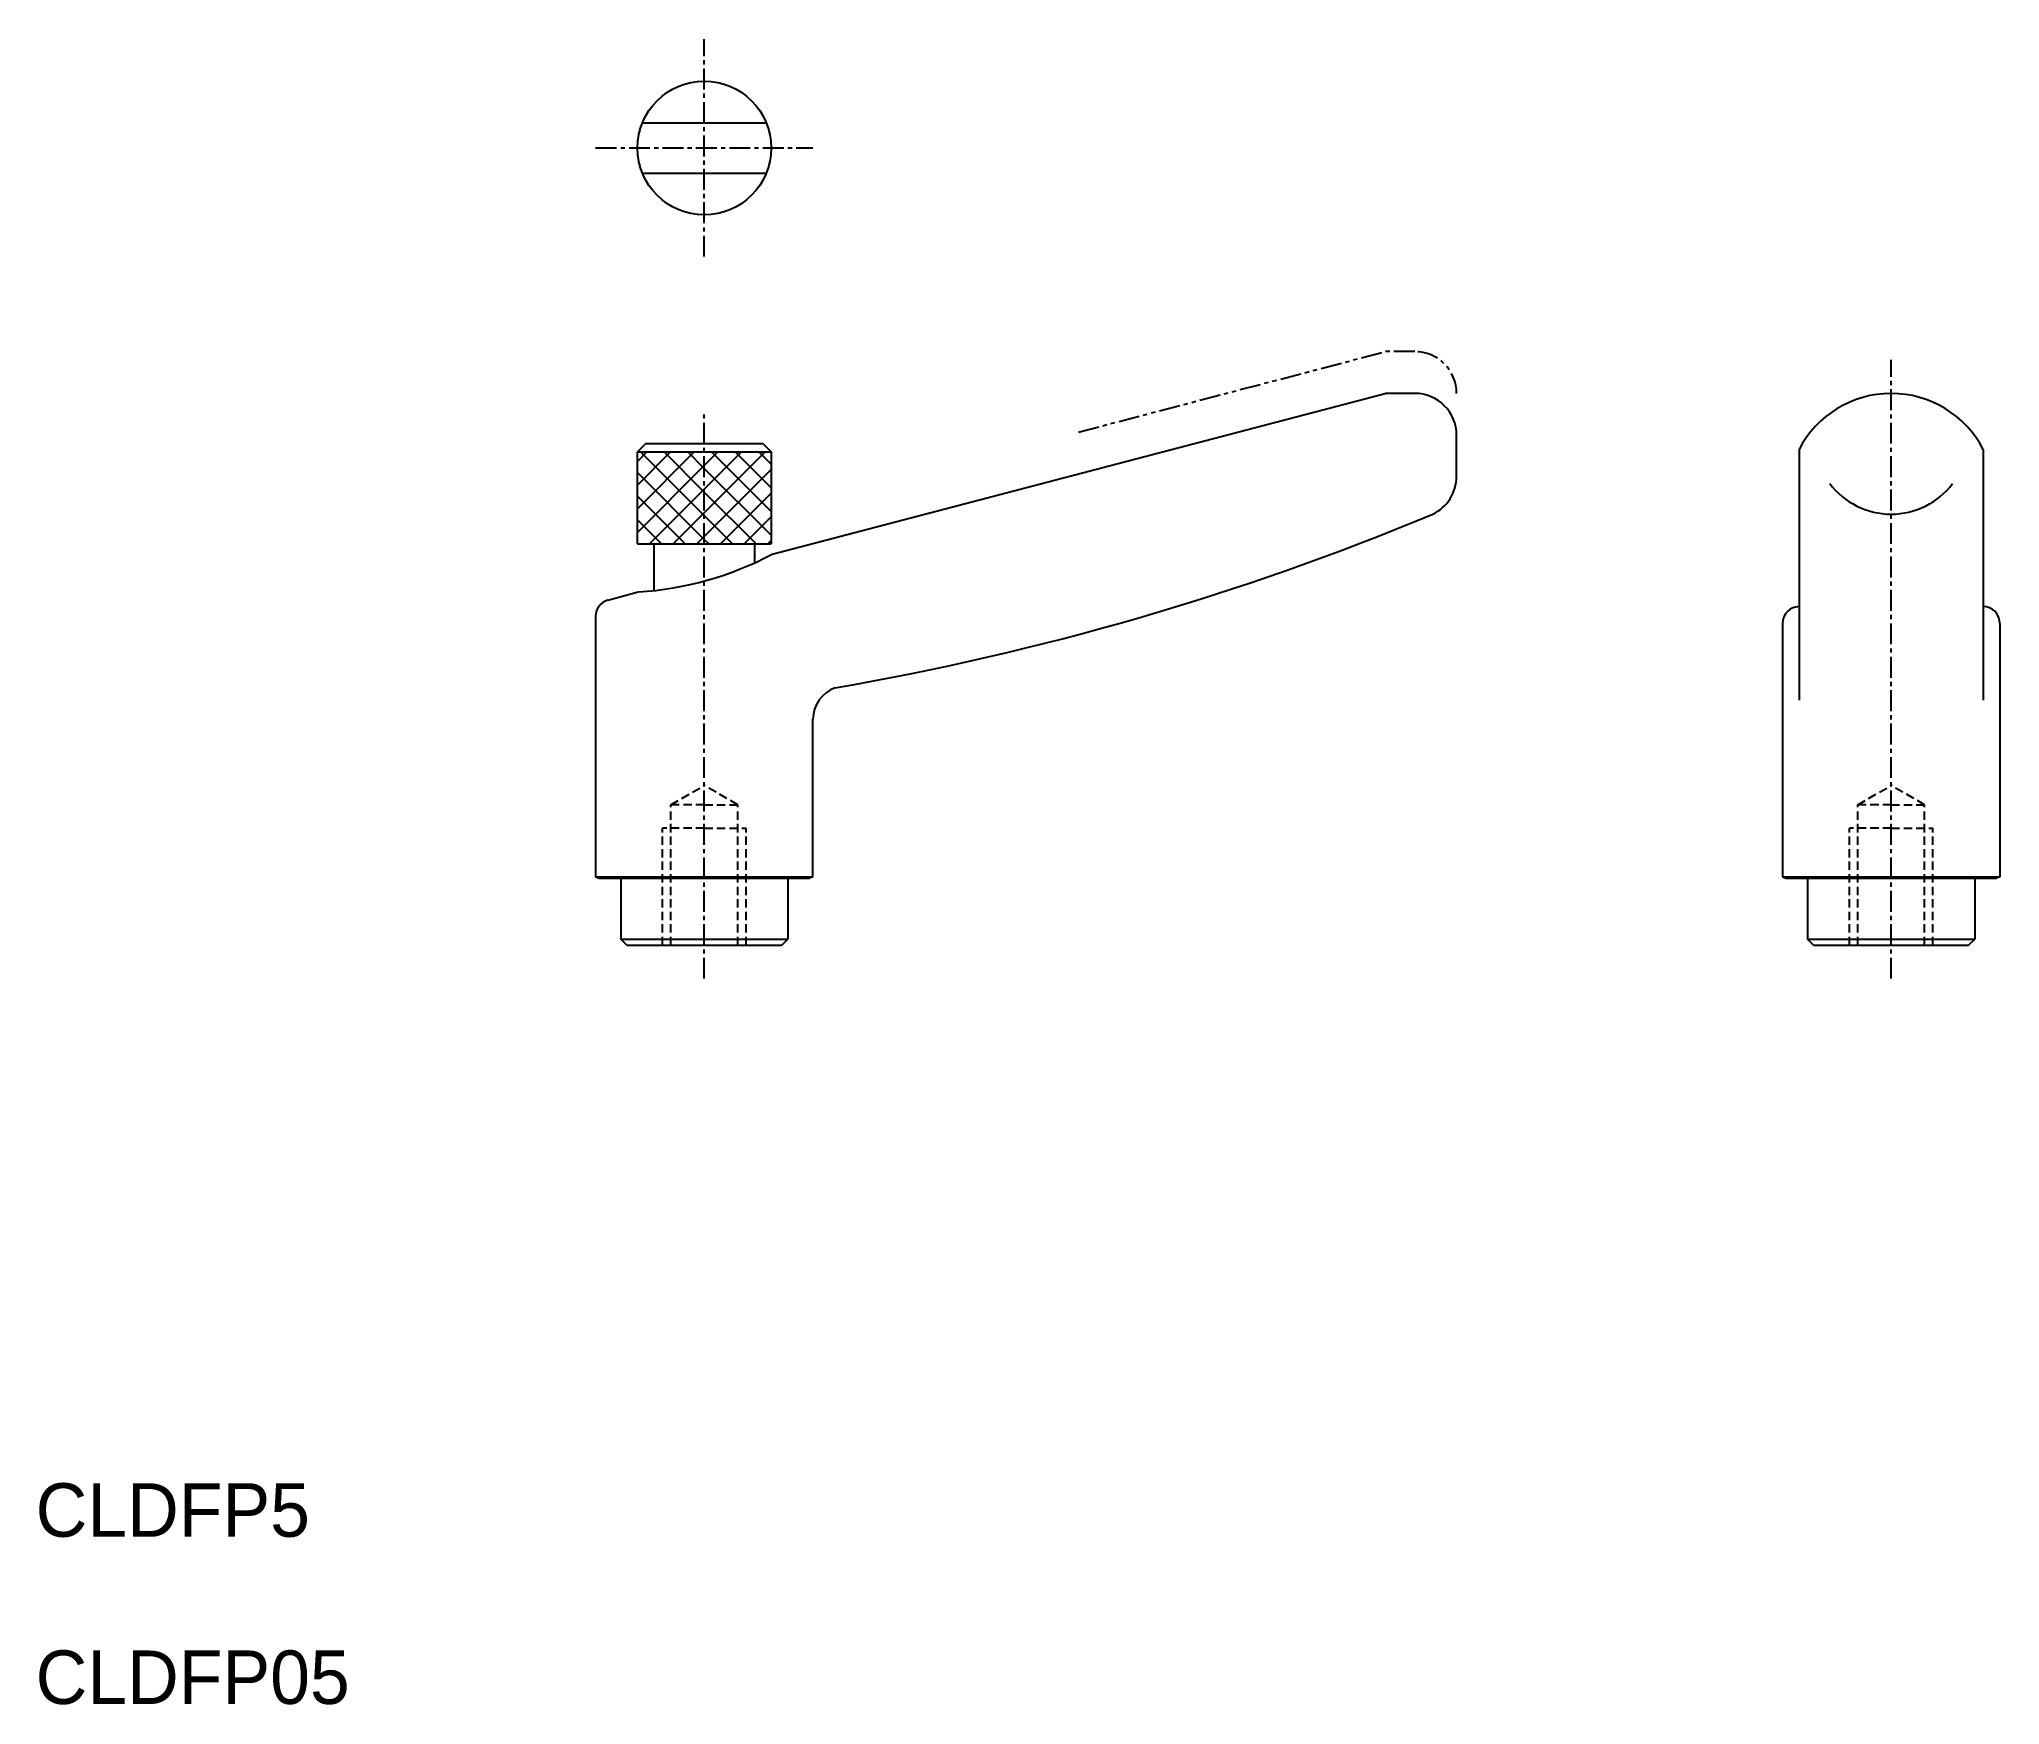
# Model space of a CAD drawing. Extents: x -3587 to -3470, y -950 to -850.
import ezdxf

# ---------------------------------------------------------------- set-up
doc = ezdxf.new("R2010")
doc.units = 0
for name, pattern in [('CENTER', [2, 1.25, -0.25, 0.25, -0.25]), ('DASHED', [0.75, 0.5, -0.25]), ('PHANTOM', [2.5, 1.25, -0.25, 0.25, -0.25, 0.25, -0.25])]:
    doc.linetypes.add(name, pattern=pattern)
doc.layers.get('0').update_dxf_attribs({"linetype": 'CONTINUOUS'})
doc.layers.add('CENTER', color=1, linetype='CENTER')

# ---------------------------------------------------------------- blocks, each defined once
blk = doc.blocks.new('*X4')
at = {"color": 0, "linetype": 'CONTINUOUS'}
for p, q in [((-3551.03, -878.4), (-3547.64, -875)), ((-3551.03, -876.98), (-3549.05, -875)), ((-3551.03, -875.57), (-3550.47, -875)), ((-3551.03, -879.81), (-3547.03, -875.81)), ((-3547.03, -878.81), (-3550.84, -875)), ((-3547.03, -877.4), (-3549.43, -875)), ((-3547.03, -875.98), (-3548.01, -875)), ((-3547.03, -878.64), (-3543.4, -875)), ((-3547.03, -877.23), (-3544.81, -875)), ((-3547.03, -875.81), (-3546.23, -875)), ((-3543.03, -879.98), (-3547.03, -875.98)), ((-3547.03, -880.05), (-3543.03, -876.05)), ((-3543.03, -878.57), (-3546.6, -875)), ((-3543.03, -877.15), (-3545.19, -875)), ((-3543.03, -875.74), (-3543.77, -875)), ((-3547.03, -880.23), (-3551.03, -876.23)), ((-3550.31, -880.5), (-3547.03, -877.23)), ((-3548.17, -880.5), (-3551.03, -877.64)), ((-3543.93, -880.5), (-3547.03, -877.4)), ((-3546.07, -880.5), (-3543.03, -877.47)), ((-3549.59, -880.5), (-3551.03, -879.05)), ((-3548.9, -880.5), (-3547.03, -878.64)), ((-3545.34, -880.5), (-3547.03, -878.81)), ((-3544.65, -880.5), (-3543.03, -878.88)), ((-3551, -880.5), (-3551.03, -880.47)), ((-3547.48, -880.5), (-3547.03, -880.05)), ((-3546.76, -880.5), (-3547.03, -880.23)), ((-3543.24, -880.5), (-3543.03, -880.3))]:
    blk.add_line(p, q, dxfattribs=at)

msp = doc.modelspace()

# ---------------------------------------------------------------- linework, layer by layer
at = {"color": 7, "linetype": 'CONTINUOUS'}
for p, q in [((-3550.74, -855.32), (-3543.33, -855.32)), ((-3550.74, -858.32), (-3543.33, -858.32)), ((-3542.98, -881.12), (-3506.3, -871.5)), ((-3504.53, -871.5), (-3506.3, -871.5)), ((-3550.53, -874.5), (-3551.03, -875)), ((-3550.53, -874.5), (-3543.53, -874.5)), ((-3543.53, -874.5), (-3543.03, -875)), ((-3502.03, -876.46), (-3502.03, -874)), ((-3481.54, -874.85), (-3481.54, -889.84)), ((-3470.53, -874.85), (-3470.53, -889.84)), ((-3551.03, -880.5), (-3551.03, -875)), ((-3551.03, -875), (-3543.03, -875)), ((-3543.03, -875), (-3543.03, -880.5)), ((-3551.03, -880.5), (-3543.03, -880.5)), ((-3550.03, -883.29), (-3550.03, -880.5)), ((-3544.03, -880.5), (-3544.03, -881.64)), ((-3552.81, -883.87), (-3550.98, -883.37)), ((-3481.81, -884.29), (-3481.54, -884.23)), ((-3470.26, -884.29), (-3470.53, -884.23)), ((-3553.53, -884.83), (-3553.53, -900.42)), ((-3482.53, -885.25), (-3482.53, -900.42)), ((-3469.53, -885.25), (-3469.53, -900.42)), ((-3540.53, -900.42), (-3540.53, -890.99)), ((-3553.53, -900.42), (-3553.33, -900.5)), ((-3553.53, -900.42), (-3540.53, -900.42)), ((-3553.33, -900.5), (-3540.74, -900.5)), ((-3552.03, -900.5), (-3552.03, -904.14)), ((-3542.03, -900.5), (-3542.03, -904.14)), ((-3540.53, -900.42), (-3540.74, -900.5)), ((-3482.53, -900.42), (-3482.33, -900.5)), ((-3482.53, -900.42), (-3469.53, -900.42)), ((-3482.33, -900.5), (-3481.03, -900.5)), ((-3481.03, -900.5), (-3481.03, -904.14)), ((-3481.03, -900.5), (-3469.74, -900.5)), ((-3471.03, -900.5), (-3471.03, -904.14)), ((-3469.53, -900.42), (-3469.74, -900.5)), ((-3551.67, -904.5), (-3552.03, -904.14)), ((-3552.03, -904.14), (-3542.03, -904.14)), ((-3542.4, -904.5), (-3542.03, -904.14)), ((-3480.67, -904.5), (-3481.03, -904.14)), ((-3481.03, -904.14), (-3471.03, -904.14)), ((-3471.4, -904.5), (-3471.03, -904.14)), ((-3551.67, -904.5), (-3542.4, -904.5)), ((-3480.67, -904.5), (-3471.4, -904.5))]:
    msp.add_line(p, q, dxfattribs=at)
at = {"color": 3, "linetype": 'PHANTOM'}
for p in [(-3524.64, -873.81), (-3504.53, -869)]:
    msp.add_line(p, (-3506.3, -869), dxfattribs=at)
at = {"color": 3, "linetype": 'DASHED'}
for p, q in [((-3549.03, -896.1), (-3547.03, -894.95)), ((-3545.03, -896.1), (-3547.03, -894.95)), ((-3478.03, -896.1), (-3476.03, -894.95)), ((-3474.03, -896.1), (-3476.03, -894.95)), ((-3549.03, -904.5), (-3549.03, -896.1)), ((-3547.03, -896.1), (-3549.03, -896.1)), ((-3547.03, -896.1), (-3545.03, -896.1)), ((-3545.03, -904.5), (-3545.03, -896.1)), ((-3476.03, -896.1), (-3478.03, -896.1)), ((-3478.03, -904.5), (-3478.03, -896.1)), ((-3476.03, -896.1), (-3474.03, -896.1)), ((-3474.03, -904.5), (-3474.03, -896.1)), ((-3549.53, -904.5), (-3549.53, -897.5)), ((-3547.03, -897.5), (-3549.53, -897.5)), ((-3547.03, -897.5), (-3544.53, -897.5)), ((-3544.53, -904.5), (-3544.53, -897.5)), ((-3476.03, -897.5), (-3478.53, -897.5)), ((-3478.53, -904.5), (-3478.53, -897.5)), ((-3476.03, -897.5), (-3473.53, -897.5)), ((-3473.53, -904.5), (-3473.53, -897.5))]:
    msp.add_line(p, q, dxfattribs=at)
at = {"color": 7, "linetype": 'CONTINUOUS'}
msp.add_circle((-3547.03, -856.82), 4, dxfattribs=at)
at = {"color": 3, "linetype": 'PHANTOM'}
msp.add_arc((-3504.53, -871.5), 2.5, 0, 90, dxfattribs=at)
at = {"color": 7, "linetype": 'CONTINUOUS'}
for centre, radius, start, end in [((-3504.53, -874), 2.5, 0, 90), ((-3476.03, -877.7), 6.2, 27.3186, 152.6814), ((-3504.53, -876.46), 2.5, 295.4715, 0), ((-3476.03, -874.12), 4.6, 216.9899, 323.0101), ((-3567.45, -725.19), 166.33, 279.7797, 292.6268), ((-3552.2, -863.69), 19.72, 273.5609, 297.8886), ((-3552.53, -884.83), 1, 105.7247, 180), ((-3481.53, -885.25), 1, 105.7247, 180), ((-3470.53, -885.25), 1, 0, 74.2753), ((-3538.53, -890.99), 2, 109.379, 180)]:
    msp.add_arc(centre, radius, start, end, dxfattribs=at)
at = {"layer": 'CENTER', "color": 1, "linetype": 'CENTER'}
for p, q in [((-3547.03, -863.32), (-3547.03, -850.32)), ((-3553.53, -856.82), (-3540.53, -856.82)), ((-3476.03, -906.5), (-3476.03, -869.5)), ((-3547.03, -906.5), (-3547.03, -872.5))]:
    msp.add_line(p, q, dxfattribs=at)

# ---------------------------------------------------------------- block references
at = {"color": 3, "linetype": 'CONTINUOUS'}
msp.add_blockref('*X4', (0, 0), dxfattribs=at)

# ---------------------------------------------------------------- texts
at = {"color": 7, "linetype": 'CONTINUOUS'}
for s, p in [('CLDFP5', (-3587.03, -939.88)), ('CLDFP05', (-3587.03, -949.88))]:
    msp.add_text(s, height=3.2, dxfattribs=at).set_placement(p)

doc.saveas('drawing.dxf')
